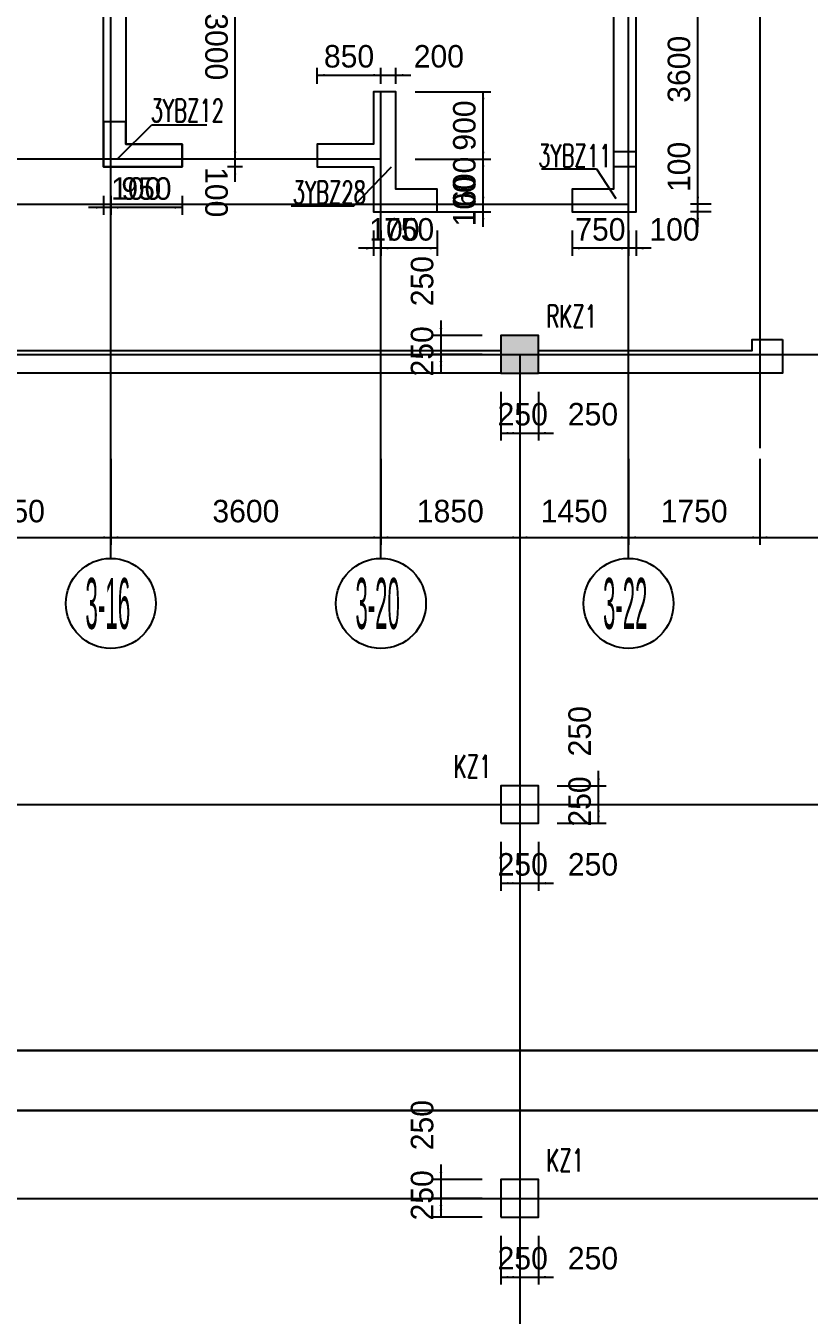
# Model space of a CAD drawing. Extents: x 19107 to 699106, y -67310 to 245688.
# Drawn here: x 509974 to 520416, y 200280 to 217468 of the extents above; entities that cross this region are included whole.
import ezdxf

# ---------------------------------------------------------------- set-up
doc = ezdxf.new("R2010")
doc.units = 0
doc.header["$LTSCALE"] = 100
doc.header["$MEASUREMENT"] = 0
doc.linetypes.add('DASHED', pattern=[19.05, 12.7, -6.35])
for name, color, linetype in [('COLU_DASH', 9, 'DASHED'), ('DIM', 3, 'Continuous'), ('DOTE', 253, 'Continuous'), ('HATCH', 254, 'Continuous'), ('L-AXIS', 3, 'Continuous'), ('WALL', 3, 'Continuous'), ('wall-主楼', 2, 'Continuous'), ('小尺寸', 4, 'Continuous')]:
    doc.layers.add(name, color=color, linetype=linetype)
doc.layers.add('Select Column Frame Line', color=7, linetype='Continuous', lineweight=0)
doc.layers.add('Select Column Frame Position', color=7, linetype='Continuous', lineweight=0)
doc.styles.get("Standard").update_dxf_attribs({"font": 'standard'})
doc.styles.add('汉字', font='汉字')
doc.dimstyles.get("Standard").update_dxf_attribs({"dimtxt": 300, "dimasz": 100, "dimexe": 100, "dimexo": 250, "dimgap": 100, "dimtad": 0, "dimtoh": 1, "dimdec": 0, "dimdsep": 46, "dimcen": 0.09, "dimclrt": 7, "dimadec": 0, "dimazin": 0, "dimtfac": 1, "dimtdec": 4, "dimtofl": 0, "dimtmove": 0, "dimatfit": 3, "dimfxl": 1, "dimtolj": 1, "dimtzin": 0, "dimarcsym": 0})

# ---------------------------------------------------------------- blocks, each defined once
blk = doc.blocks.new('*D4269')
at = {"layer": 'L-AXIS', "color": 0, "linetype": 'ByBlock', "lineweight": -2}
for p, q in [((519758, 211696), (519758, 210547)), ((523408, 211696), (523408, 210547)), ((519758, 210647), (523408, 210647))]:
    blk.add_line(p, q, dxfattribs=at)
for points in [[(519758, 210647), (519858, 210664), (519858, 210631)], [(523408, 210647), (523308, 210631), (523308, 210664)]]:
    blk.add_solid(points, dxfattribs=at)
at = {"layer": 'L-AXIS', "color": 7, "linetype": 'Continuous', "lineweight": -2, "insert": (521583, 210997), "char_height": 300, "width": 775, "attachment_point": 5, "style": '汉字'}
blk.add_mtext('3650', dxfattribs=at)
blk = doc.blocks.new('*D4606')
at = {"layer": 'L-AXIS', "color": 0, "linetype": 'ByBlock', "lineweight": -2}
for p, q in [((514708, 211696), (514708, 210547)), ((516558, 211696), (516558, 210547)), ((514708, 210647), (516558, 210647))]:
    blk.add_line(p, q, dxfattribs=at)
for points in [[(514708, 210647), (514808, 210664), (514808, 210631)], [(516558, 210647), (516458, 210631), (516458, 210664)]]:
    blk.add_solid(points, dxfattribs=at)
at = {"layer": 'L-AXIS', "color": 7, "linetype": 'Continuous', "lineweight": -2, "insert": (515633, 210997), "char_height": 300, "width": 690, "attachment_point": 5, "style": '汉字'}
blk.add_mtext('1850', dxfattribs=at)
blk = doc.blocks.new('_AXISO')
blk.add_circle((0, 0), 0.5)
blk = doc.blocks.new('*D2289')
at = {"layer": 'L-AXIS', "color": 0, "linetype": 'ByBlock', "lineweight": -2}
for p, q in [((511108, 211696), (511108, 210547)), ((514708, 211696), (514708, 210547)), ((511108, 210647), (514708, 210647))]:
    blk.add_line(p, q, dxfattribs=at)
for points in [[(511108, 210647), (511208, 210664), (511208, 210631)], [(514708, 210647), (514608, 210631), (514608, 210664)]]:
    blk.add_solid(points, dxfattribs=at)
at = {"layer": 'L-AXIS', "color": 7, "linetype": 'Continuous', "lineweight": -2, "insert": (512908, 210997), "char_height": 300, "width": 775, "attachment_point": 5, "style": '汉字'}
blk.add_mtext('3600', dxfattribs=at)
blk = doc.blocks.new('*D2606')
at = {"layer": 'L-AXIS', "color": 0, "linetype": 'ByBlock', "lineweight": -2}
for p, q in [((508458, 211696), (508458, 210547)), ((511108, 211696), (511108, 210547)), ((508458, 210647), (511108, 210647))]:
    blk.add_line(p, q, dxfattribs=at)
for points in [[(508458, 210647), (508558, 210664), (508558, 210631)], [(511108, 210647), (511008, 210631), (511008, 210664)]]:
    blk.add_solid(points, dxfattribs=at)
at = {"layer": 'L-AXIS', "color": 7, "linetype": 'Continuous', "lineweight": -2, "insert": (509783, 210997), "char_height": 300, "width": 775, "attachment_point": 5, "style": '汉字'}
blk.add_mtext('2650', dxfattribs=at)
blk = doc.blocks.new('*D2932')
at = {"layer": 'L-AXIS', "color": 0, "linetype": 'ByBlock', "lineweight": -2}
for p, q in [((518008, 211696), (518008, 210547)), ((519758, 211696), (519758, 210547)), ((518008, 210647), (519758, 210647))]:
    blk.add_line(p, q, dxfattribs=at)
for points in [[(518008, 210647), (518108, 210664), (518108, 210631)], [(519758, 210647), (519658, 210631), (519658, 210664)]]:
    blk.add_solid(points, dxfattribs=at)
at = {"layer": 'L-AXIS', "color": 7, "linetype": 'Continuous', "lineweight": -2, "insert": (518883, 210997), "char_height": 300, "width": 690, "attachment_point": 5, "style": '汉字'}
blk.add_mtext('1750', dxfattribs=at)
blk = doc.blocks.new('*D3265')
at = {"layer": 'L-AXIS', "color": 0, "linetype": 'ByBlock', "lineweight": -2}
for p, q in [((516558, 211696), (516558, 210547)), ((518008, 211696), (518008, 210547)), ((516558, 210647), (518008, 210647))]:
    blk.add_line(p, q, dxfattribs=at)
for points in [[(516558, 210647), (516658, 210664), (516658, 210631)], [(518008, 210647), (517908, 210631), (517908, 210664)]]:
    blk.add_solid(points, dxfattribs=at)
at = {"layer": 'L-AXIS', "color": 7, "linetype": 'Continuous', "lineweight": -2, "insert": (517283, 210997), "char_height": 300, "width": 695, "attachment_point": 5, "style": '汉字'}
blk.add_mtext('1450', dxfattribs=at)
blk = doc.blocks.new('*D3651')
at = {"layer": '小尺寸', "color": 0, "linetype": 'ByBlock', "lineweight": -2}
for p, q in [((518932, 214788), (518932, 215288)), ((519111, 215088), (518832, 215088)), ((519111, 214988), (518832, 214988))]:
    blk.add_line(p, q, dxfattribs=at)
for points in [[(518932, 215088), (518915, 215188), (518948, 215188)], [(518932, 214988), (518948, 214888), (518915, 214888)]]:
    blk.add_solid(points, dxfattribs=at)
at = {"layer": '小尺寸', "color": 7, "linetype": 'Continuous', "lineweight": -2, "insert": (518682, 215586), "char_height": 300, "width": 476.67, "attachment_point": 5, "rotation": 89.9994, "style": '汉字'}
blk.add_mtext('100', dxfattribs=at)
blk = doc.blocks.new('*D2668')
at = {"layer": '小尺寸', "color": 0, "linetype": 'ByBlock', "lineweight": -2}
for p, q in [((519011, 218687), (518832, 218687)), ((518932, 215088), (518932, 218687)), ((519111, 215088), (518832, 215088))]:
    blk.add_line(p, q, dxfattribs=at)
for points in [[(518932, 218687), (518948, 218587), (518915, 218587)], [(518932, 215088), (518915, 215188), (518948, 215188)]]:
    blk.add_solid(points, dxfattribs=at)
at = {"layer": '小尺寸', "color": 7, "linetype": 'Continuous', "lineweight": -2, "insert": (518682, 216888), "char_height": 300, "width": 775, "attachment_point": 5, "rotation": 89.9994, "style": '汉字'}
blk.add_mtext('3600', dxfattribs=at)
blk = doc.blocks.new('*D4347')
at = {"layer": '小尺寸', "color": 0, "linetype": 'ByBlock', "lineweight": -2}
for p, q in [((518008, 214738), (518008, 214402)), ((518108, 214738), (518108, 214402)), ((518308, 214502), (517808, 214502))]:
    blk.add_line(p, q, dxfattribs=at)
for points in [[(518008, 214502), (517908, 214486), (517908, 214519)], [(518108, 214502), (518208, 214519), (518208, 214486)]]:
    blk.add_solid(points, dxfattribs=at)
at = {"layer": '小尺寸', "color": 7, "linetype": 'Continuous', "lineweight": -2, "insert": (518621, 214752), "char_height": 300, "width": 476.67, "attachment_point": 5, "rotation": 0.0113, "style": '汉字'}
blk.add_mtext('100', dxfattribs=at)
blk = doc.blocks.new('*D1603')
at = {"layer": '小尺寸', "color": 0, "linetype": 'ByBlock', "lineweight": -2}
for p, q in [((517258, 214738), (517258, 214402)), ((518008, 214738), (518008, 214402)), ((518008, 214502), (517258, 214502))]:
    blk.add_line(p, q, dxfattribs=at)
for points in [[(517258, 214502), (517358, 214519), (517358, 214486)], [(518008, 214502), (517908, 214486), (517908, 214519)]]:
    blk.add_solid(points, dxfattribs=at)
at = {"layer": '小尺寸', "color": 7, "linetype": 'Continuous', "lineweight": -2, "insert": (517633, 214752), "char_height": 300, "width": 566.67, "attachment_point": 5, "rotation": 0.0113, "style": '汉字'}
blk.add_mtext('750', dxfattribs=at)
blk = doc.blocks.new('*D1933')
at = {"layer": '小尺寸', "color": 0, "linetype": 'ByBlock', "lineweight": -2}
for p, q in [((514708, 214738), (514708, 214402)), ((515458, 214738), (515458, 214402)), ((515458, 214502), (514708, 214502))]:
    blk.add_line(p, q, dxfattribs=at)
for points in [[(514708, 214502), (514808, 214519), (514808, 214486)], [(515458, 214502), (515358, 214486), (515358, 214519)]]:
    blk.add_solid(points, dxfattribs=at)
at = {"layer": '小尺寸', "color": 7, "linetype": 'Continuous', "lineweight": -2, "insert": (515083, 214752), "char_height": 300, "width": 566.67, "attachment_point": 5, "rotation": 0.0113, "style": '汉字'}
blk.add_mtext('750', dxfattribs=at)
blk = doc.blocks.new('*D4712')
at = {"layer": '小尺寸', "color": 0, "linetype": 'ByBlock', "lineweight": -2}
for p, q in [((514608, 214738), (514608, 214402)), ((514708, 214738), (514708, 214402)), ((514908, 214502), (514408, 214502))]:
    blk.add_line(p, q, dxfattribs=at)
for points in [[(514608, 214502), (514508, 214485), (514508, 214519)], [(514708, 214502), (514808, 214519), (514808, 214486)]]:
    blk.add_solid(points, dxfattribs=at)
at = {"layer": '小尺寸', "color": 7, "linetype": 'Continuous', "lineweight": -2, "insert": (514887, 214752), "char_height": 300, "width": 476.67, "attachment_point": 5, "rotation": 0.0113, "style": '汉字'}
blk.add_mtext('100', dxfattribs=at)
blk = doc.blocks.new('*D2176')
at = {"layer": '小尺寸', "color": 0, "linetype": 'ByBlock', "lineweight": -2}
for p, q in [((513858, 216693), (513858, 216909)), ((514708, 216693), (514708, 216909)), ((513858, 216809), (514708, 216809))]:
    blk.add_line(p, q, dxfattribs=at)
for points in [[(513858, 216809), (513958, 216826), (513958, 216792)], [(514708, 216809), (514608, 216792), (514608, 216826)]]:
    blk.add_solid(points, dxfattribs=at)
at = {"layer": '小尺寸', "color": 7, "linetype": 'Continuous', "lineweight": -2, "insert": (514283, 217059), "char_height": 300, "width": 566.67, "attachment_point": 5, "rotation": 0.0001, "style": '汉字'}
blk.add_mtext('850', dxfattribs=at)
blk = doc.blocks.new('*D2264')
at = {"layer": '小尺寸', "color": 0, "linetype": 'ByBlock', "lineweight": -2}
for p, q in [((514708, 216693), (514708, 216909)), ((514908, 216693), (514908, 216909)), ((514508, 216809), (515108, 216809))]:
    blk.add_line(p, q, dxfattribs=at)
for points in [[(514708, 216809), (514608, 216792), (514608, 216826)], [(514908, 216809), (515008, 216826), (515008, 216792)]]:
    blk.add_solid(points, dxfattribs=at)
at = {"layer": '小尺寸', "color": 7, "linetype": 'Continuous', "lineweight": -2, "insert": (515480, 217059), "char_height": 300, "width": 566.67, "attachment_point": 5, "rotation": 0.0001, "style": '汉字'}
blk.add_mtext('200', dxfattribs=at)
blk = doc.blocks.new('*D4602')
at = {"layer": '小尺寸', "color": 0, "linetype": 'ByBlock', "lineweight": -2}
for p, q in [((511108, 215201), (511108, 214946)), ((512058, 215201), (512058, 214946)), ((512058, 215046), (511108, 215046))]:
    blk.add_line(p, q, dxfattribs=at)
for points in [[(511108, 215046), (511208, 215063), (511208, 215029)], [(512058, 215046), (511958, 215029), (511958, 215063)]]:
    blk.add_solid(points, dxfattribs=at)
at = {"layer": '小尺寸', "color": 7, "linetype": 'Continuous', "lineweight": -2, "insert": (511583, 215296), "char_height": 300, "width": 556.67, "attachment_point": 5, "rotation": 359.9995, "style": '汉字'}
blk.add_mtext('950', dxfattribs=at)
blk = doc.blocks.new('*D4591')
at = {"layer": '小尺寸', "color": 0, "linetype": 'ByBlock', "lineweight": -2}
for p, q in [((511008, 215201), (511008, 214946)), ((511108, 215201), (511108, 214946)), ((511308, 215046), (510808, 215046))]:
    blk.add_line(p, q, dxfattribs=at)
for points in [[(511008, 215046), (510908, 215029), (510908, 215063)], [(511108, 215046), (511208, 215063), (511208, 215029)]]:
    blk.add_solid(points, dxfattribs=at)
at = {"layer": '小尺寸', "color": 7, "linetype": 'Continuous', "lineweight": -2, "insert": (511446, 215296), "char_height": 300, "width": 476.67, "attachment_point": 5, "rotation": 359.9995, "style": '汉字'}
blk.add_mtext('100', dxfattribs=at)
blk = doc.blocks.new('*D5199')
at = {"layer": '小尺寸', "color": 0, "linetype": 'ByBlock', "lineweight": -2}
for p, q in [((512764, 215388), (512764, 215888)), ((512863, 215688), (512664, 215688)), ((512863, 215588), (512664, 215588))]:
    blk.add_line(p, q, dxfattribs=at)
for points in [[(512764, 215688), (512747, 215788), (512780, 215788)], [(512764, 215588), (512780, 215488), (512747, 215488)]]:
    blk.add_solid(points, dxfattribs=at)
at = {"layer": '小尺寸', "color": 7, "linetype": 'Continuous', "lineweight": -2, "insert": (512514, 215249), "char_height": 300, "width": 476.67, "attachment_point": 5, "rotation": 270.0001, "style": '汉字'}
blk.add_mtext('100', dxfattribs=at)
blk = doc.blocks.new('*D4929')
at = {"layer": '小尺寸', "color": 0, "linetype": 'ByBlock', "lineweight": -2}
for p, q in [((512926, 218688), (512664, 218688)), ((512764, 215688), (512764, 218688)), ((512863, 215688), (512664, 215688))]:
    blk.add_line(p, q, dxfattribs=at)
for points in [[(512764, 218688), (512780, 218588), (512747, 218588)], [(512764, 215688), (512747, 215788), (512780, 215788)]]:
    blk.add_solid(points, dxfattribs=at)
at = {"layer": '小尺寸', "color": 7, "linetype": 'Continuous', "lineweight": -2, "insert": (512514, 217188), "char_height": 300, "width": 780, "attachment_point": 5, "rotation": 270.0001, "style": '汉字'}
blk.add_mtext('3000', dxfattribs=at)
blk = doc.blocks.new('*D255')
at = {"layer": '小尺寸', "color": 0, "linetype": 'ByBlock', "lineweight": -2}
for p, q in [((516071, 214788), (516071, 215288)), ((515163, 215088), (516171, 215088)), ((515163, 214988), (516171, 214988))]:
    blk.add_line(p, q, dxfattribs=at)
for points in [[(516071, 215088), (516054, 215188), (516087, 215188)], [(516071, 214988), (516087, 214888), (516054, 214888)]]:
    blk.add_solid(points, dxfattribs=at)
at = {"layer": '小尺寸', "color": 7, "linetype": 'Continuous', "lineweight": -2, "insert": (515821, 215128), "char_height": 300, "width": 476.67, "attachment_point": 5, "rotation": 89.9995, "style": '汉字'}
blk.add_mtext('100', dxfattribs=at)
blk = doc.blocks.new('*D2914')
at = {"layer": '小尺寸', "color": 0, "linetype": 'ByBlock', "lineweight": -2}
for p, q in [((515163, 215688), (516171, 215688)), ((516071, 215088), (516071, 215688)), ((515163, 215088), (516171, 215088))]:
    blk.add_line(p, q, dxfattribs=at)
for points in [[(516071, 215688), (516087, 215588), (516054, 215588)], [(516071, 215088), (516054, 215188), (516087, 215188)]]:
    blk.add_solid(points, dxfattribs=at)
at = {"layer": '小尺寸', "color": 7, "linetype": 'Continuous', "lineweight": -2, "insert": (515821, 215388), "char_height": 300, "width": 556.67, "attachment_point": 5, "rotation": 89.9995, "style": '汉字'}
blk.add_mtext('600', dxfattribs=at)
blk = doc.blocks.new('*D3252')
at = {"layer": '小尺寸', "color": 0, "linetype": 'ByBlock', "lineweight": -2}
for p, q in [((515163, 216588), (516171, 216588)), ((516071, 215688), (516071, 216588)), ((515163, 215688), (516171, 215688))]:
    blk.add_line(p, q, dxfattribs=at)
for points in [[(516071, 216588), (516087, 216488), (516054, 216488)], [(516071, 215688), (516054, 215788), (516087, 215788)]]:
    blk.add_solid(points, dxfattribs=at)
at = {"layer": '小尺寸', "color": 7, "linetype": 'Continuous', "lineweight": -2, "insert": (515821, 216138), "char_height": 300, "width": 556.67, "attachment_point": 5, "rotation": 89.9995, "style": '汉字'}
blk.add_mtext('900', dxfattribs=at)
blk = doc.blocks.new('*D795')
at = {"layer": 'DIM', "color": 0, "linetype": 'ByBlock', "lineweight": -2}
for p, q in [((515508, 213538), (515508, 212888)), ((516058, 213338), (515408, 213338)), ((516058, 213088), (515408, 213088))]:
    blk.add_line(p, q, dxfattribs=at)
for points in [[(515508, 213338), (515491, 213438), (515525, 213438)], [(515508, 213088), (515525, 212988), (515491, 212988)]]:
    blk.add_solid(points, dxfattribs=at)
at = {"layer": 'DIM', "color": 7, "linetype": 'Continuous', "lineweight": -2, "insert": (515258, 214064), "char_height": 300, "width": 566.67, "attachment_point": 5, "rotation": 90, "style": '汉字'}
blk.add_mtext('250', dxfattribs=at)
blk = doc.blocks.new('*D3800')
at = {"layer": 'DIM', "color": 0, "linetype": 'ByBlock', "lineweight": -2}
for p, q in [((516058, 213088), (515408, 213088)), ((515508, 213088), (515508, 212838)), ((516058, 212838), (515408, 212838))]:
    blk.add_line(p, q, dxfattribs=at)
for points in [[(515508, 213088), (515525, 212988), (515491, 212988)], [(515508, 212838), (515491, 212938), (515525, 212938)]]:
    blk.add_solid(points, dxfattribs=at)
at = {"layer": 'DIM', "color": 7, "linetype": 'Continuous', "lineweight": -2, "insert": (515258, 213128), "char_height": 300, "width": 566.67, "attachment_point": 5, "rotation": 90, "style": '汉字'}
blk.add_mtext('250', dxfattribs=at)
blk = doc.blocks.new('*D4123')
at = {"layer": 'DIM', "color": 0, "linetype": 'ByBlock', "lineweight": -2}
for p, q in [((516308, 212588), (516308, 211938)), ((516558, 212588), (516558, 211938)), ((516308, 212038), (516558, 212038))]:
    blk.add_line(p, q, dxfattribs=at)
for points in [[(516308, 212038), (516408, 212055), (516408, 212021)], [(516558, 212038), (516458, 212021), (516458, 212055)]]:
    blk.add_solid(points, dxfattribs=at)
at = {"layer": 'DIM', "color": 7, "linetype": 'Continuous', "lineweight": -2, "insert": (516598, 212288), "char_height": 300, "width": 566.67, "attachment_point": 5, "style": '汉字'}
blk.add_mtext('250', dxfattribs=at)
blk = doc.blocks.new('*D4501')
at = {"layer": 'DIM', "color": 0, "linetype": 'ByBlock', "lineweight": -2}
for p, q in [((516558, 212588), (516558, 211938)), ((516808, 212588), (516808, 211938)), ((516358, 212038), (517008, 212038))]:
    blk.add_line(p, q, dxfattribs=at)
for points in [[(516558, 212038), (516458, 212021), (516458, 212055)], [(516808, 212038), (516908, 212055), (516908, 212021)]]:
    blk.add_solid(points, dxfattribs=at)
at = {"layer": 'DIM', "color": 7, "linetype": 'Continuous', "lineweight": -2, "insert": (517534, 212288), "char_height": 300, "width": 566.67, "attachment_point": 5, "style": '汉字'}
blk.add_mtext('250', dxfattribs=at)
blk = doc.blocks.new('*D4578')
at = {"layer": 'DIM', "color": 0, "linetype": 'ByBlock', "lineweight": -2}
for p, q in [((515508, 202288), (515508, 201638)), ((516058, 202088), (515408, 202088)), ((516058, 201838), (515408, 201838))]:
    blk.add_line(p, q, dxfattribs=at)
for points in [[(515508, 202088), (515491, 202188), (515525, 202188)], [(515508, 201838), (515525, 201738), (515491, 201738)]]:
    blk.add_solid(points, dxfattribs=at)
at = {"layer": 'DIM', "color": 7, "linetype": 'Continuous', "lineweight": -2, "insert": (515258, 202814), "char_height": 300, "width": 566.67, "attachment_point": 5, "rotation": 90, "style": '汉字'}
blk.add_mtext('250', dxfattribs=at)
blk = doc.blocks.new('*D4911')
at = {"layer": 'DIM', "color": 0, "linetype": 'ByBlock', "lineweight": -2}
for p, q in [((516058, 201838), (515408, 201838)), ((515508, 201838), (515508, 201588)), ((516058, 201588), (515408, 201588))]:
    blk.add_line(p, q, dxfattribs=at)
for points in [[(515508, 201838), (515525, 201738), (515491, 201738)], [(515508, 201588), (515491, 201688), (515525, 201688)]]:
    blk.add_solid(points, dxfattribs=at)
at = {"layer": 'DIM', "color": 7, "linetype": 'Continuous', "lineweight": -2, "insert": (515258, 201878), "char_height": 300, "width": 566.67, "attachment_point": 5, "rotation": 90, "style": '汉字'}
blk.add_mtext('250', dxfattribs=at)
blk = doc.blocks.new('*D2607')
at = {"layer": 'DIM', "color": 0, "linetype": 'ByBlock', "lineweight": -2}
for p, q in [((516308, 201338), (516308, 200688)), ((516558, 201338), (516558, 200688)), ((516308, 200788), (516558, 200788))]:
    blk.add_line(p, q, dxfattribs=at)
for points in [[(516308, 200788), (516408, 200805), (516408, 200771)], [(516558, 200788), (516458, 200771), (516458, 200805)]]:
    blk.add_solid(points, dxfattribs=at)
at = {"layer": 'DIM', "color": 7, "linetype": 'Continuous', "lineweight": -2, "insert": (516598, 201038), "char_height": 300, "width": 566.67, "attachment_point": 5, "style": '汉字'}
blk.add_mtext('250', dxfattribs=at)
blk = doc.blocks.new('*D2919')
at = {"layer": 'DIM', "color": 0, "linetype": 'ByBlock', "lineweight": -2}
for p, q in [((516558, 201338), (516558, 200688)), ((516808, 201338), (516808, 200688)), ((516358, 200788), (517008, 200788))]:
    blk.add_line(p, q, dxfattribs=at)
for points in [[(516558, 200788), (516458, 200771), (516458, 200805)], [(516808, 200788), (516908, 200805), (516908, 200771)]]:
    blk.add_solid(points, dxfattribs=at)
at = {"layer": 'DIM', "color": 7, "linetype": 'Continuous', "lineweight": -2, "insert": (517534, 201038), "char_height": 300, "width": 566.67, "attachment_point": 5, "style": '汉字'}
blk.add_mtext('250', dxfattribs=at)
blk = doc.blocks.new('*D1542')
at = {"layer": 'DIM', "color": 0, "linetype": 'ByBlock', "lineweight": -2}
for p, q in [((516308, 206588), (516308, 205938)), ((516558, 206588), (516558, 205938)), ((516308, 206038), (516558, 206038))]:
    blk.add_line(p, q, dxfattribs=at)
for points in [[(516308, 206038), (516408, 206055), (516408, 206021)], [(516558, 206038), (516458, 206021), (516458, 206055)]]:
    blk.add_solid(points, dxfattribs=at)
at = {"layer": 'DIM', "color": 7, "linetype": 'Continuous', "lineweight": -2, "insert": (516598, 206288), "char_height": 300, "width": 566.67, "attachment_point": 5, "style": '汉字'}
blk.add_mtext('250', dxfattribs=at)
blk = doc.blocks.new('*D1851')
at = {"layer": 'DIM', "color": 0, "linetype": 'ByBlock', "lineweight": -2}
for p, q in [((516558, 206588), (516558, 205938)), ((516808, 206588), (516808, 205938)), ((516358, 206038), (517008, 206038))]:
    blk.add_line(p, q, dxfattribs=at)
for points in [[(516558, 206038), (516458, 206021), (516458, 206055)], [(516808, 206038), (516908, 206055), (516908, 206021)]]:
    blk.add_solid(points, dxfattribs=at)
at = {"layer": 'DIM', "color": 7, "linetype": 'Continuous', "lineweight": -2, "insert": (517534, 206288), "char_height": 300, "width": 566.67, "attachment_point": 5, "style": '汉字'}
blk.add_mtext('250', dxfattribs=at)
blk = doc.blocks.new('*D2218')
at = {"layer": 'DIM', "color": 0, "linetype": 'ByBlock', "lineweight": -2}
for p, q in [((517058, 207088), (517708, 207088)), ((517608, 206838), (517608, 207088)), ((517058, 206838), (517708, 206838))]:
    blk.add_line(p, q, dxfattribs=at)
for points in [[(517608, 207088), (517625, 206988), (517591, 206988)], [(517608, 206838), (517591, 206938), (517625, 206938)]]:
    blk.add_solid(points, dxfattribs=at)
at = {"layer": 'DIM', "color": 7, "linetype": 'Continuous', "lineweight": -2, "insert": (517358, 207128), "char_height": 300, "width": 566.67, "attachment_point": 5, "rotation": 90, "style": '汉字'}
blk.add_mtext('250', dxfattribs=at)
blk = doc.blocks.new('*D5204')
at = {"layer": 'DIM', "color": 0, "linetype": 'ByBlock', "lineweight": -2}
for p, q in [((517608, 206888), (517608, 207538)), ((517058, 207338), (517708, 207338)), ((517058, 207088), (517708, 207088))]:
    blk.add_line(p, q, dxfattribs=at)
for points in [[(517608, 207338), (517591, 207438), (517625, 207438)], [(517608, 207088), (517625, 206988), (517591, 206988)]]:
    blk.add_solid(points, dxfattribs=at)
at = {"layer": 'DIM', "color": 7, "linetype": 'Continuous', "lineweight": -2, "insert": (517358, 208064), "char_height": 300, "width": 566.67, "attachment_point": 5, "rotation": 90, "style": '汉字'}
blk.add_mtext('250', dxfattribs=at)
blk = doc.blocks.new('后浇带现场')
at = {"color": 6, "lineweight": 30}
blk.add_lwpolyline([(660511, 730049), (710056, 730049), (710057, 730849), (660479, 730849)], dxfattribs=at)

msp = doc.modelspace()

# ---------------------------------------------------------------- hatches: boundary and pattern name
at = {"layer": 'HATCH'}
msp.add_hatch(color=256, dxfattribs=at).paths.add_polyline_path([(516308.1, 212837.9), (516808.1, 212837.9), (516808.1, 213337.9), (516308.1, 213337.9)], flags=0)

# ---------------------------------------------------------------- linework, layer by layer
at = {"layer": 'COLU_DASH'}
msp.add_line((518108.2, 215787.7), (517808.2, 215787.7), dxfattribs=at)
at = {"layer": 'DOTE'}
for p, q in [((511108.1, 211945.8), (511108.1, 221087.9)), ((518008.1, 211945.8), (518008.1, 221087.9)), ((519758.1, 218687.9), (519758.1, 211837.3)), ((514708.1, 211945.8), (514708.1, 216587.9)), ((514708.1, 215687.9), (505108.1, 215687.9)), ((487407, 215087.9), (518008.1, 215087.9)), ((488717.2, 213087.9), (664518.6, 213087.9)), ((516558.1, 213087.9), (516558.1, 185087.9)), ((488958, 207087.9), (664518.6, 207087.9)), ((489178.8, 201837.9), (546133.1, 201837.9))]:
    msp.add_line(p, q, dxfattribs=at)
at = {"layer": 'L-AXIS'}
for p, q in [((511108.1, 210368), (511108.1, 211945.8)), ((514708.1, 210368), (514708.1, 211945.8)), ((518008.1, 210368), (518008.1, 211945.8))]:
    msp.add_line(p, q, dxfattribs=at)
at = {"layer": 'Select Column Frame Line', "color": 200, "linetype": 'Continuous', "lineweight": -3}
for p, q in [((511204.3, 215702.9), (511652.3, 216148.1)), ((511652.3, 216148.1), (512385.9, 216148.1)), ((514341, 215062.5), (514850.2, 215586.1)), ((516848.5, 215563.1), (517582.1, 215563.1)), ((517582.1, 215563.1), (517840, 215164.3)), ((514341, 215062.5), (513510.3, 215062.5))]:
    msp.add_line(p, q, dxfattribs=at)
at = {"layer": 'Select Column Frame Position', "color": 235, "linetype": 'Continuous', "lineweight": -3}
for points in [[(513858.2, 215887.6), (513858.2, 215587.6), (514608.2, 215587.6), (514608.2, 214988), (515458.2, 214987.9), (515458.2, 215287.9), (514908.2, 215288), (514908.2, 216588), (514608.2, 216588), (514608.2, 215887.6), (513858.2, 215887.6)], [(511008.1, 216187.6), (511008.1, 215587.6), (512058.1, 215587.6), (512058.1, 215887.6), (511308.1, 215887.6), (511308.1, 216187.6), (511008.1, 216187.6)], [(517258, 215287.7), (517258.1, 214987.7), (518108.2, 214987.7), (518108.2, 215587.7), (517808.2, 215587.7), (517808.2, 215287.7), (517258, 215287.7)]]:
    msp.add_lwpolyline(points, dxfattribs=at)
at = {"layer": 'Select Column Frame Position', "color": 7, "linetype": 'Continuous', "lineweight": -3}
for points in [[(516308.1, 212837.9), (516808.1, 212837.9), (516808.1, 213337.9), (516308.1, 213337.9), (516308.1, 212837.9)], [(516308.1, 206837.9), (516808.1, 206837.9), (516808.1, 207337.9), (516308.1, 207337.9), (516308.1, 206837.9)], [(516308.1, 201587.9), (516808.1, 201587.9), (516808.1, 202087.9), (516308.1, 202087.9), (516308.1, 201587.9)]]:
    msp.add_lwpolyline(points, dxfattribs=at)
at = {"layer": 'WALL'}
for points in [[(508708.1, 213137.9), (516308.1, 213137.9), (516308.1, 212837.9), (508708.1, 212837.9)], [(520058.1, 213287.9), (520058.1, 212837.9), (516808.1, 212837.9), (516808.1, 213137.9), (519658.1, 213137.9), (519658.1, 213287.9)]]:
    msp.add_lwpolyline(points, close=True, dxfattribs=at)
at = {"layer": 'wall-主楼'}
for points in [[(512058.1, 215587.9), (511008.1, 215587.9), (511008.1, 218887.9), (511308.1, 218887.9), (511308.1, 215887.9), (512058.1, 215887.9)], [(518108.1, 214987.9), (518108.1, 218787.9), (517808.1, 218787.9), (517808.1, 215287.9), (517258.1, 215287.9), (517258.1, 214987.9)], [(514608.1, 215587.9), (514608.1, 214987.9), (515458.1, 214987.9), (515458.1, 215287.9), (514908.1, 215287.9), (514908.1, 216587.9), (514608.1, 216587.9), (514608.1, 215887.9), (513858.1, 215887.9), (513858.1, 215587.9)]]:
    msp.add_lwpolyline(points, close=True, dxfattribs=at)

# ---------------------------------------------------------------- block references
at = {"color": 3, "lineweight": 30}
msp.add_blockref('后浇带现场', (-182998.7, -527042.1), dxfattribs=at)
at = {"layer": 'L-AXIS'}
ref = msp.add_blockref('_AXISO', (511108.1, 209768), dxfattribs=dict(at, xscale=1199.999999999997, yscale=1200, rotation=359.9996457873818))
ref.add_attrib('A', '3-16', (510768.7, 209428.6), dxfattribs={"height": 678.82, "style": '汉字', "width": 0.329114})
ref = msp.add_blockref('_AXISO', (514708.1, 209768), dxfattribs=dict(at, xscale=1199.999999999997, yscale=1200, rotation=359.9996457873818))
ref.add_attrib('A', '3-20', (514368.7, 209428.6), dxfattribs={"height": 678.82, "style": '汉字', "width": 0.325})
ref = msp.add_blockref('_AXISO', (518008.1, 209768), dxfattribs=dict(at, xscale=1199.999999999997, yscale=1200, rotation=359.9996457873818))
ref.add_attrib('A', '3-22', (517668.7, 209428.6), dxfattribs={"height": 678.82, "style": '汉字', "width": 0.325})

# ---------------------------------------------------------------- texts
at = {"color": 200, "linetype": 'Continuous', "lineweight": -3, "width": 0.7}
for s, p in [('3YBZ12', (511639.4, 216188.1)), ('3YBZ11', (516803.6, 215585)), ('3YBZ28', (513532.8, 215097.9)), ('KZ1', (515678.7, 207444)), ('KZ1', (516914.1, 202194))]:
    msp.add_text(s, height=300, dxfattribs=at).set_placement(p)
at = {"color": 150, "linetype": 'Continuous', "lineweight": -3, "width": 0.7}
msp.add_text('RKZ1', height=300, dxfattribs=at).set_placement((516914.1, 213444))

# ---------------------------------------------------------------- dimensions: what is measured, and where the dimension line sits
at = {"layer": 'DIM', "color": 200}
for p1, p2, picture, middle in [((516308.1, 213337.9), (516308.1, 213087.9), '*D795', (515258.1, 213556)), ((516308.1, 213087.9), (516308.1, 212837.9), '*D3800', (515258.1, 212619.9)), ((516308.1, 212837.9), (516558.1, 212837.9), '*D4123', (516090, 212287.9)), ((516558.1, 212837.9), (516808.1, 212837.9), '*D4501', (517026.1, 212287.9)), ((516808.1, 207087.9), (516808.1, 207337.9), '*D5204', (517358.1, 207556)), ((516808.1, 206837.9), (516808.1, 207087.9), '*D2218', (517358.1, 206619.9)), ((516308.1, 206837.9), (516558.1, 206837.9), '*D1542', (516090, 206287.9)), ((516558.1, 206837.9), (516808.1, 206837.9), '*D1851', (517026.1, 206287.9)), ((516308.1, 202087.9), (516308.1, 201837.9), '*D4578', (515258.1, 202306)), ((516308.1, 201837.9), (516308.1, 201587.9), '*D4911', (515258.1, 201369.9)), ((516308.1, 201587.9), (516558.1, 201587.9), '*D2607', (516090, 201037.9)), ((516558.1, 201587.9), (516808.1, 201587.9), '*D2919', (517026.1, 201037.9))]:
    dim = msp.add_aligned_dim(p1=p1, p2=p2, distance=-800, dimstyle='Standard', dxfattribs=at)
    dim.commit()
    dim.dimension.update_dxf_attribs({"geometry": picture, "text_midpoint": middle})
at = {"layer": 'L-AXIS'}
for base, p1, p2, picture, middle in [((511108.1, 210647.5), (508458.1, 211945.8), (511108.1, 211945.8), '*D2606', (509783.1, 210997.5)), ((514708.1, 210647.5), (511108.1, 211945.8), (514708.1, 211945.8), '*D2289', (512908.1, 210997.5)), ((516558.1, 210647.5), (514708.1, 211945.8), (516558.1, 211945.8), '*D4606', (515633.1, 210997.5)), ((518008.1, 210647.5), (516558.1, 211945.8), (518008.1, 211945.8), '*D3265', (517283.1, 210997.5)), ((519758.1, 210647.5), (518008.1, 211945.8), (519758.1, 211945.8), '*D2932', (518883.1, 210997.5)), ((523408.1, 210647.5), (519758.1, 211945.8), (523408.1, 211945.8), '*D4269', (521583.1, 210997.5))]:
    dim = msp.add_linear_dim(base=base, p1=p1, p2=p2, dimstyle='Standard', dxfattribs=at)
    dim.commit()
    dim.dimension.update_dxf_attribs({"geometry": picture, "text_midpoint": middle})
at = {"layer": '小尺寸'}
for base, p1, p2, angle, picture, middle in [((512763.7, 218687.6), (513113.2, 215687.6), (513175.9, 218687.6), 270.00005, '*D4929', (512513.7, 217187.6)), ((518931.7, 218687.5), (519361.4, 215087.8), (519261.3, 218687.5), 269.99945, '*D2668', (518681.7, 216887.6)), ((514908, 216808.9), (514708, 216443.4), (514908, 216443.4), 180.00007, '*D2264', (514996.8, 217058.9)), ((516070.5, 216587.9), (514912.9, 215687.6), (514912.9, 216587.9), 269.99952, '*D3252', (515820.5, 216137.8)), ((516070.5, 215687.6), (514912.9, 215087.8), (514912.9, 215687.6), 269.99952, '*D2914', (515820.5, 215387.7)), ((511007.9, 215046.1), (511107.9, 215451.3), (511007.9, 215451.3), 359.99948, '*D4591', (511057.9, 215296.1)), ((514707.9, 214502.2), (515458, 214987.9), (514707.8, 214987.7), 0.01128, '*D1933', (515083, 214752.2)), ((517258, 214502.2), (518007.9, 214987.9), (517257.9, 214987.9), 0.01128, '*D1603', (517632.9, 214752.3))]:
    dim = msp.add_linear_dim(base=base, p1=p1, p2=p2, angle=angle, dimstyle='Standard', dxfattribs=at)
    dim.commit()
    dim.dimension.update_dxf_attribs({"geometry": picture, "text_midpoint": middle})
for p1, p2, distance, picture, middle in [((513858, 216443.4), (514708, 216443.4), 365.6, '*D2176', (514283, 217058.9)), ((513113.2, 215587.5), (513113.2, 215687.6), 349.5, '*D5199', (512513.7, 215637.6)), ((519361.4, 214987.9), (519361.4, 215087.8), 429.7, '*D3651', (518681.7, 215198.1)), ((512057.9, 215451.3), (511107.9, 215451.3), 405.3, '*D4602', (511582.9, 215296.1)), ((514912.9, 214987.9), (514912.9, 215087.8), -1157.7, '*D255', (515820.5, 214739.3)), ((514707.8, 214987.7), (514607.7, 214987.7), 485.6, '*D4712', (514498.2, 214752.1)), ((518108.1, 214987.9), (518007.9, 214987.9), 485.6, '*D4347', (518232.7, 214752.3))]:
    dim = msp.add_aligned_dim(p1=p1, p2=p2, distance=distance, dimstyle='Standard', dxfattribs=at)
    dim.commit()
    dim.dimension.update_dxf_attribs({"geometry": picture, "text_midpoint": middle})

doc.saveas('drawing.dxf')
